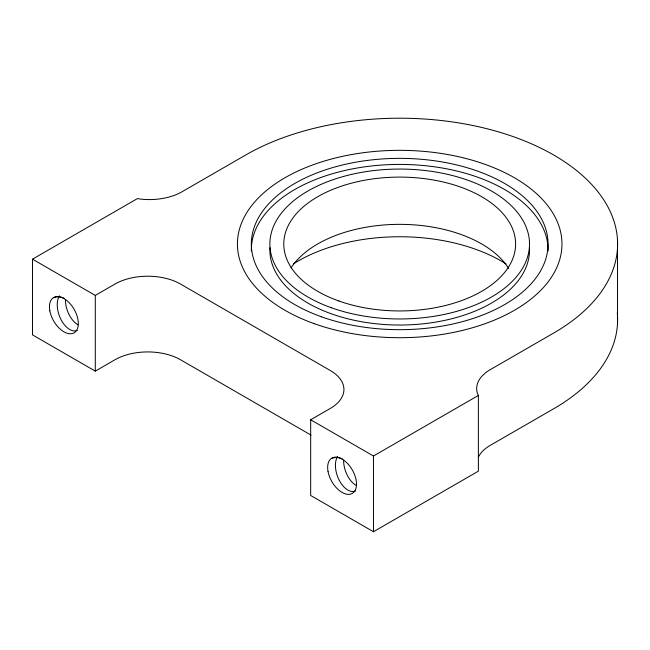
<?xml version="1.0" encoding="UTF-8"?>
<svg xmlns="http://www.w3.org/2000/svg" width="650" height="650" viewBox="0 0 650 650"><rect width="100%" height="100%" fill="white"/><g stroke="black" fill="none" stroke-linecap="round" stroke-linejoin="round"><path stroke-width="0.97" d="M32.5 259.163L137.41 198.591L141.278 199.176A46.377 26.772 0 0 0 182.431 191.531L245.602 155.058A217.912 125.816 0 0 1 553.784 155.058A217.912 125.816 0 0 1 553.784 332.987L490.604 369.46A46.377 26.772 0 0 0 477.368 393.217L478.376 395.444L478.376 471.161L373.466 531.733L310.676 495.479L310.676 419.762L330.346 408.411A46.361 26.772 0 0 0 330.346 370.549L180.529 284.058A46.361 26.772 0 0 0 114.961 284.058L95.29 295.417L32.5 259.163L32.5 334.88L95.29 371.126L114.961 359.767A46.361 26.772 0 0 1 180.529 359.767L311.066 435.134M310.676 419.762L373.466 456.016L478.376 395.444M617.5 240.069L617.5 323.684M373.466 456.016L373.466 531.733M95.29 295.417L95.29 371.126M478.319 457.234A46.377 26.772 0 0 1 490.604 445.169L553.784 408.696A217.912 125.816 0 0 0 617.281 312.821M293.386 263.884A143.731 82.981 0 0 1 506.001 263.884M291.013 267.987A115.911 66.918 0 0 1 400.083 224.347A115.911 66.918 0 0 1 508.641 268.418M251.331 250.973A148.371 85.662 0 0 1 399.693 164.418A148.371 85.662 0 0 1 548.056 250.973M529.449 247.723A129.821 74.953 0 0 1 399.693 325.033A129.821 74.953 0 0 1 269.937 247.723M355.509 490.994A20.174 11.529 70.1 0 1 339.235 480.269A20.174 11.529 70.1 0 1 337.577 456.438M356.127 485.396A20.174 11.529 70.1 0 1 343.614 460.176M332.101 458.461A20.174 11.529 49.9 0 1 342.241 458.859M77.326 330.387A20.174 11.529 70.1 0 1 61.051 319.662A20.174 11.529 70.1 0 1 59.386 295.831M77.935 324.781A20.174 11.529 70.1 0 1 65.431 299.561M53.909 297.846A20.174 11.529 49.9 0 1 64.049 298.252M314.178 323.643A162.281 93.689 0 0 0 561.892 246.959A162.281 93.689 0 0 0 323.009 161.452A162.281 93.689 0 0 0 314.178 323.643M328.031 471.445A20.402 11.781 60 0 0 351.951 493.594A20.402 11.781 60 0 0 346.247 462.215A20.402 11.781 60 0 0 328.031 471.445M49.839 310.838A20.402 11.781 60 0 0 73.759 332.987A20.402 11.781 60 0 0 68.055 301.6A20.402 11.781 60 0 0 49.839 310.838M321.506 316.818A148.371 85.662 0 0 0 547.991 246.707A148.371 85.662 0 0 0 329.582 168.529A148.371 85.662 0 0 0 321.506 316.818M338.902 300.999A115.911 66.918 0 0 0 515.556 245.928A115.911 66.918 0 0 0 344.622 185.136A115.911 66.918 0 0 0 338.902 300.999M331.281 307.718A129.821 74.953 0 0 0 529.449 246.374A129.821 74.953 0 0 0 338.341 177.962A129.821 74.953 0 0 0 331.281 307.718"/></g></svg>
